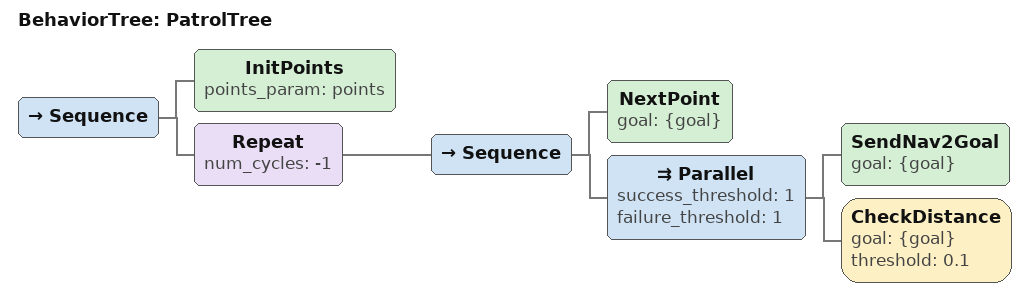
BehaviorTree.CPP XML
<root main_tree_to_execute="PatrolTree">
    <BehaviorTree ID="PatrolTree">
        <Sequence>
            <InitPoints points_param="points"/>

            <Repeat num_cycles="-1">
                <Sequence>

                    <NextPoint goal="{goal}"/>

                    <Parallel success_threshold="1" failure_threshold="1">

                        <SendNav2Goal goal="{goal}"/>

                        <CheckDistance goal="{goal}" threshold="0.1"/>

                    </Parallel>

                </Sequence>
            </Repeat>
        </Sequence>
    </BehaviorTree>

    </root>
